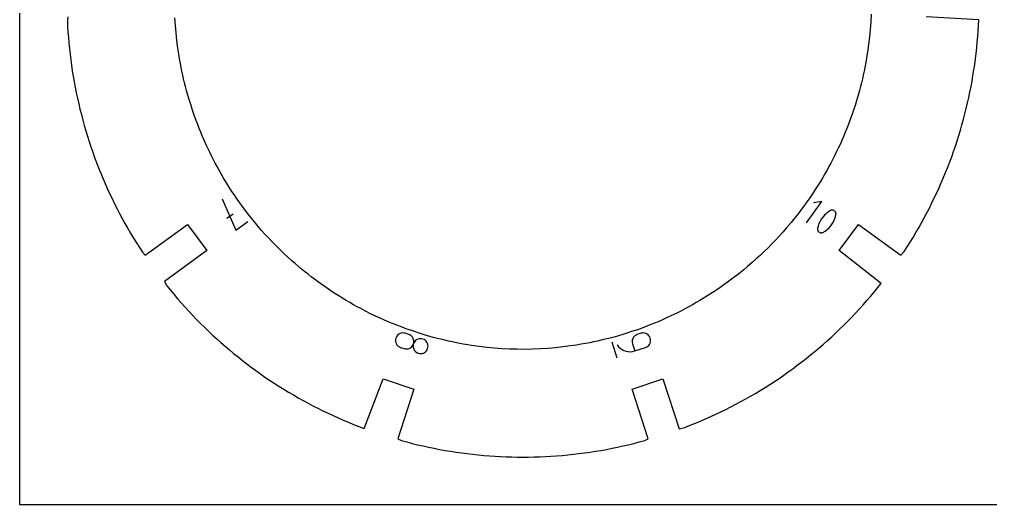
# Model space of a CAD drawing. Header units: metres. Extents: x 0 to 18, y 0 to 24.
# Drawn here: x 0 to 5.31, y 0 to 2.65 of the extents above; entities that cross this region are included whole.
import ezdxf

# ---------------------------------------------------------------- set-up
doc = ezdxf.new("R2010")
doc.units = ezdxf.units.M

msp = doc.modelspace()

# ---------------------------------------------------------------- linework, layer by layer
at = {"layer": 'annotation', "color": 1}
for p, q in [((1.107136, 1.670275), (1.182008, 1.497803)), ((4.299679, 1.538018), (4.384255, 1.654426)), ((4.384255, 1.654426), (4.339568, 1.647342)), ((4.420285, 1.598132), (4.409094, 1.589766)), ((4.432372, 1.605384), (4.420285, 1.598132)), ((4.43569, 1.606791), (4.432372, 1.605384)), ((4.432372, 1.605384), (4.432372, 1.605384)), ((4.43911, 1.60756), (4.43569, 1.606791)), ((4.442555, 1.607715), (4.43911, 1.60756)), ((4.445947, 1.60728), (4.442555, 1.607715)), ((4.44921, 1.606281), (4.445947, 1.60728)), ((4.452267, 1.604741), (4.44921, 1.606281)), ((4.45504, 1.602686), (4.452267, 1.604741)), ((4.457454, 1.600138), (4.45504, 1.602686)), ((4.45943, 1.597124), (4.457454, 1.600138)), ((4.460075, 1.595817), (4.45943, 1.597124)), ((4.45943, 1.597124), (4.45943, 1.597124)), ((4.460619, 1.594459), (4.460075, 1.595817)), ((4.461061, 1.593059), (4.460619, 1.594459)), ((4.461398, 1.591624), (4.461061, 1.593059)), ((1.133966, 1.563927), (1.166977, 1.587911)), ((1.182008, 1.497803), (1.248039, 1.545777)), ((4.374522, 1.546874), (4.368741, 1.534225)), ((4.38151, 1.558839), (4.374522, 1.546874)), ((4.389644, 1.570033), (4.38151, 1.558839)), ((4.398859, 1.580371), (4.389644, 1.570033)), ((4.409094, 1.589766), (4.398859, 1.580371)), ((4.441081, 1.53259), (4.448063, 1.544558)), ((4.448063, 1.544558), (4.453833, 1.557214)), ((4.453833, 1.557214), (4.458327, 1.570471)), ((4.458327, 1.570471), (4.461483, 1.584244)), ((4.46163, 1.590165), (4.461398, 1.591624)), ((4.461483, 1.584244), (4.461684, 1.58572)), ((4.461483, 1.584244), (4.461483, 1.584244)), ((4.461756, 1.588689), (4.46163, 1.590165)), ((4.461684, 1.58572), (4.461774, 1.587204)), ((4.461774, 1.587204), (4.461756, 1.588689)), ((4.360849, 1.505746), (4.360757, 1.504271)), ((4.360757, 1.504271), (4.360775, 1.502796)), ((4.360775, 1.502796), (4.360901, 1.501328)), ((4.36105, 1.507218), (4.360849, 1.505746)), ((4.360901, 1.501328), (4.361135, 1.499871)), ((4.364229, 1.520978), (4.36105, 1.507218)), ((4.36105, 1.507218), (4.36105, 1.507218)), ((4.361135, 1.499871), (4.361476, 1.49843)), ((4.361476, 1.49843), (4.361925, 1.49701)), ((4.361925, 1.49701), (4.362481, 1.495617)), ((4.362481, 1.495617), (4.363142, 1.494255)), ((4.363142, 1.494255), (4.363142, 1.494255)), ((4.363142, 1.494255), (4.365113, 1.491278)), ((4.368741, 1.534225), (4.364229, 1.520978)), ((4.365113, 1.491278), (4.367523, 1.488759)), ((4.367523, 1.488759), (4.370294, 1.486725)), ((4.370294, 1.486725), (4.373348, 1.485199)), ((4.386852, 1.484685), (4.390162, 1.486079)), ((4.390162, 1.486079), (4.402271, 1.493317)), ((4.390162, 1.486079), (4.390162, 1.486079)), ((4.402271, 1.493317), (4.41348, 1.501673)), ((4.41348, 1.501673), (4.423727, 1.511062)), ((4.423727, 1.511062), (4.432948, 1.521396)), ((4.432948, 1.521396), (4.441081, 1.53259)), ((4.373348, 1.485199), (4.376609, 1.484207)), ((4.376609, 1.484207), (4.379999, 1.483774)), ((4.379999, 1.483774), (4.383439, 1.483925)), ((4.383439, 1.483925), (4.386852, 1.484685)), ((2.056659, 0.908948), (2.055025, 0.901807)), ((2.059535, 0.915687), (2.056659, 0.908948)), ((2.056659, 0.908948), (2.056659, 0.908948)), ((2.063449, 0.921642), (2.059535, 0.915687)), ((2.068257, 0.926738), (2.063449, 0.921642)), ((2.073815, 0.930899), (2.068257, 0.926738)), ((2.079981, 0.934052), (2.073815, 0.930899)), ((2.08661, 0.936121), (2.079981, 0.934052)), ((2.093558, 0.93703), (2.08661, 0.936121)), ((2.100681, 0.936705), (2.093558, 0.93703)), ((2.107837, 0.93507), (2.100681, 0.936705)), ((2.107837, 0.93507), (2.107837, 0.93507)), ((2.1271, 0.928811), (2.107837, 0.93507)), ((2.13385, 0.925928), (2.1271, 0.928811)), ((2.139812, 0.922002), (2.13385, 0.925928)), ((2.144912, 0.91718), (2.139812, 0.922002)), ((2.149075, 0.911606), (2.144912, 0.91718)), ((2.152227, 0.905427), (2.149075, 0.911606)), ((2.154295, 0.898787), (2.152227, 0.905427)), ((2.176633, 0.902648), (2.170449, 0.899501)), ((2.183279, 0.904711), (2.176633, 0.902648)), ((2.190241, 0.905616), (2.183279, 0.904711)), ((2.197375, 0.905287), (2.190241, 0.905616)), ((2.204534, 0.903651), (2.197375, 0.905287)), ((2.211256, 0.900778), (2.204534, 0.903651)), ((2.204534, 0.903651), (2.204534, 0.903651)), ((3.350861, 0.905365), (3.348795, 0.898726)), ((3.354012, 0.911545), (3.350861, 0.905365)), ((3.358174, 0.91712), (3.354012, 0.911545)), ((3.363274, 0.921944), (3.358174, 0.91712)), ((3.369237, 0.925871), (3.363274, 0.921944)), ((3.375991, 0.928755), (3.369237, 0.925871)), ((3.395352, 0.935046), (3.375991, 0.928755)), ((3.375991, 0.928755), (3.375991, 0.928755)), ((3.402511, 0.936682), (3.395352, 0.935046)), ((3.409645, 0.937011), (3.402511, 0.936682)), ((3.416607, 0.936106), (3.409645, 0.937011)), ((3.423253, 0.934043), (3.416607, 0.936106)), ((3.429437, 0.930896), (3.423253, 0.934043)), ((3.435013, 0.92674), (3.429437, 0.930896)), ((3.439836, 0.921649), (3.435013, 0.92674)), ((3.443759, 0.915697), (3.439836, 0.921649)), ((3.446639, 0.90896), (3.443759, 0.915697)), ((3.448274, 0.901803), (3.446639, 0.90896)), ((3.446639, 0.90896), (3.446639, 0.90896)), ((2.055025, 0.901807), (2.054691, 0.894689)), ((2.054691, 0.894689), (2.055586, 0.88774)), ((2.055586, 0.88774), (2.057636, 0.881105)), ((2.057636, 0.881105), (2.060771, 0.874931)), ((2.060771, 0.874931), (2.064918, 0.869361)), ((2.064918, 0.869361), (2.070005, 0.864541)), ((2.070005, 0.864541), (2.075959, 0.860617)), ((2.075959, 0.860617), (2.082709, 0.857734)), ((2.082709, 0.857734), (2.101972, 0.851475)), ((2.101972, 0.851475), (2.101972, 0.851475)), ((2.101972, 0.851475), (2.109131, 0.849839)), ((2.109131, 0.849839), (2.116263, 0.84951)), ((2.116263, 0.84951), (2.123224, 0.850414)), ((2.123224, 0.850414), (2.129867, 0.852476)), ((2.129867, 0.852476), (2.136049, 0.855623)), ((2.136049, 0.855623), (2.141623, 0.859779)), ((2.141623, 0.859779), (2.146444, 0.864871)), ((2.146444, 0.864871), (2.150368, 0.870825)), ((2.150368, 0.870825), (2.153248, 0.877565)), ((2.151617, 0.870422), (2.151293, 0.863301)), ((2.151293, 0.863301), (2.152202, 0.856347)), ((2.153248, 0.877565), (2.151617, 0.870422)), ((2.152202, 0.856347), (2.15427, 0.849707)), ((2.153248, 0.877565), (2.154879, 0.884711)), ((2.156127, 0.884302), (2.153248, 0.877565)), ((2.153248, 0.877565), (2.153248, 0.877565)), ((2.153248, 0.877565), (2.153248, 0.877565)), ((2.15427, 0.849707), (2.157423, 0.843527)), ((2.155204, 0.891834), (2.154295, 0.898787)), ((2.154879, 0.884711), (2.155204, 0.891834)), ((2.160051, 0.890254), (2.156127, 0.884302)), ((2.164873, 0.895345), (2.160051, 0.890254)), ((2.170449, 0.899501), (2.164873, 0.895345)), ((2.217195, 0.896859), (2.211256, 0.900778)), ((2.222277, 0.892042), (2.217195, 0.896859)), ((2.226428, 0.886473), (2.222277, 0.892042)), ((2.229572, 0.880296), (2.226428, 0.886473)), ((2.227704, 0.845697), (2.230584, 0.852437)), ((2.231635, 0.873658), (2.229572, 0.880296)), ((2.230584, 0.852437), (2.232216, 0.859583)), ((2.230584, 0.852437), (2.230584, 0.852437)), ((2.232541, 0.866705), (2.231635, 0.873658)), ((2.232216, 0.859583), (2.232541, 0.866705)), ((3.236606, 0.888809), (3.264895, 0.801743)), ((3.266219, 0.871731), (3.266219, 0.871731)), ((3.266219, 0.871731), (3.273933, 0.862012)), ((3.273933, 0.862012), (3.282801, 0.853672)), ((3.282801, 0.853672), (3.292646, 0.84677)), ((3.348795, 0.898726), (3.347887, 0.891773)), ((3.347887, 0.891773), (3.348212, 0.884652)), ((3.348212, 0.884652), (3.349843, 0.877509)), ((3.349843, 0.877509), (3.362407, 0.838841)), ((3.362407, 0.838841), (3.42048, 0.85771)), ((3.42048, 0.85771), (3.427234, 0.860593)), ((3.42048, 0.85771), (3.42048, 0.85771)), ((3.427234, 0.860593), (3.4332, 0.864516)), ((3.4332, 0.864516), (3.438303, 0.869334)), ((3.438303, 0.869334), (3.442469, 0.874904)), ((3.442469, 0.874904), (3.445623, 0.88108)), ((3.445623, 0.88108), (3.447692, 0.887718)), ((3.447692, 0.887718), (3.4486, 0.894674)), ((3.4486, 0.894674), (3.448274, 0.901803)), ((2.157423, 0.843527), (2.161587, 0.837951)), ((2.161587, 0.837951), (2.166688, 0.833127)), ((2.166688, 0.833127), (2.172653, 0.8292)), ((2.172653, 0.8292), (2.179406, 0.826315)), ((2.179406, 0.826315), (2.179406, 0.826315)), ((2.179406, 0.826315), (2.186533, 0.824689)), ((2.186533, 0.824689), (2.193641, 0.824368)), ((2.193641, 0.824368), (2.200584, 0.825278)), ((2.200584, 0.825278), (2.207216, 0.827344)), ((2.207216, 0.827344), (2.21339, 0.830493)), ((2.21339, 0.830493), (2.218961, 0.834651)), ((2.218961, 0.834651), (2.223781, 0.839743)), ((2.223781, 0.839743), (2.227704, 0.845697)), ((3.292646, 0.84677), (3.303295, 0.841364)), ((3.303295, 0.841364), (3.314569, 0.837514)), ((3.314569, 0.837514), (3.326293, 0.835278)), ((3.326293, 0.835278), (3.338291, 0.834714)), ((3.338291, 0.834714), (3.350388, 0.835882)), ((3.350388, 0.835882), (3.362407, 0.838841))]:
    msp.add_line(p, q, dxfattribs=at)
at = {"layer": 'boundary', "color": 5}
for p, q in [((0.265189, 2.662902), (0.261787, 2.642522)), ((5.241688, 2.646747), (4.953801, 2.662902)), ((0.261787, 2.642522), (0.263314, 2.611968)), ((0.263314, 2.611968), (0.26522, 2.58145)), ((5.238361, 2.585667), (5.240214, 2.616201)), ((5.240214, 2.616201), (5.241688, 2.646747)), ((0.26522, 2.58145), (0.2675, 2.550946)), ((0.2675, 2.550946), (0.270143, 2.520483)), ((5.233541, 2.524694), (5.236139, 2.555177)), ((5.236139, 2.555177), (5.238361, 2.585667)), ((0.270143, 2.520483), (0.273163, 2.490046)), ((5.227227, 2.463858), (5.230564, 2.494259)), ((5.230564, 2.494259), (5.233541, 2.524694)), ((0.273163, 2.490046), (0.27656, 2.459649)), ((0.27656, 2.459649), (0.280335, 2.429294)), ((5.223504, 2.433496), (5.227227, 2.463858)), ((0.280335, 2.429294), (0.284477, 2.398999)), ((0.284477, 2.398999), (0.288989, 2.368741)), ((5.214952, 2.372937), (5.219421, 2.403183)), ((5.219421, 2.403183), (5.223504, 2.433496)), ((0.288989, 2.368741), (0.293873, 2.338559)), ((0.293873, 2.338559), (0.299131, 2.308427)), ((5.20492, 2.312597), (5.21012, 2.342729)), ((5.21012, 2.342729), (5.214952, 2.372937)), ((0.299131, 2.308427), (0.30475, 2.278361)), ((5.193407, 2.252519), (5.199343, 2.282522)), ((5.199343, 2.282522), (5.20492, 2.312597)), ((0.30475, 2.278361), (0.310746, 2.248369)), ((0.310746, 2.248369), (0.317104, 2.218459)), ((5.187099, 2.22259), (5.193407, 2.252519)), ((0.317104, 2.218459), (0.323832, 2.188625)), ((0.323832, 2.188625), (0.330919, 2.158863)), ((5.173377, 2.162988), (5.180422, 2.192745)), ((5.180422, 2.192745), (5.187099, 2.22259)), ((0.330919, 2.158863), (0.338384, 2.129208)), ((0.338384, 2.129208), (0.346203, 2.099636)), ((5.158203, 2.103728), (5.16597, 2.133304)), ((5.16597, 2.133304), (5.173377, 2.162988)), ((0.346203, 2.099636), (0.354388, 2.070173)), ((0.354388, 2.070173), (0.362927, 2.040803)), ((5.141576, 2.044867), (5.150066, 2.074246)), ((5.150066, 2.074246), (5.158203, 2.103728)), ((0.362927, 2.040803), (0.371836, 2.011544)), ((5.132718, 2.015584), (5.141576, 2.044867)), ((0.371836, 2.011544), (0.381089, 1.982392)), ((0.381089, 1.982392), (0.390711, 1.953363)), ((5.113944, 1.957377), (5.123515, 1.986424)), ((5.123515, 1.986424), (5.132718, 2.015584)), ((0.390711, 1.953363), (0.400676, 1.924456)), ((0.400676, 1.924456), (0.411004, 1.895658)), ((5.093739, 1.899648), (5.104019, 1.928448)), ((5.104019, 1.928448), (5.113944, 1.957377)), ((0.411004, 1.895658), (0.421692, 1.867007)), ((0.421692, 1.867007), (0.432723, 1.838479)), ((5.072125, 1.842424), (5.083107, 1.870962)), ((5.083107, 1.870962), (5.093739, 1.899648)), ((0.432723, 1.838479), (0.4441, 1.810091)), ((0.4441, 1.810091), (0.455846, 1.781823)), ((5.047458, 1.781823), (5.060797, 1.814016)), ((5.060797, 1.814016), (5.072125, 1.842424)), ((0.455846, 1.781823), (0.467916, 1.753729)), ((0.467916, 1.753729), (0.48032, 1.725791)), ((5.024718, 1.729655), (5.035386, 1.753729)), ((5.035386, 1.753729), (5.047458, 1.781823)), ((0.48032, 1.725791), (0.493081, 1.697995)), ((4.998951, 1.674175), (5.012002, 1.701836)), ((5.012002, 1.701836), (5.024718, 1.729655)), ((0.493081, 1.697995), (0.506181, 1.670361)), ((0.506181, 1.670361), (0.519624, 1.642888)), ((4.971831, 1.619358), (4.985555, 1.646683)), ((4.985555, 1.646683), (4.998951, 1.674175)), ((0.519624, 1.642888), (0.533393, 1.615583)), ((0.533393, 1.615583), (0.547509, 1.588453)), ((4.943372, 1.565213), (4.95777, 1.592195)), ((4.95777, 1.592195), (4.971831, 1.619358)), ((0.547509, 1.588453), (0.561944, 1.561487)), ((0.561944, 1.561487), (0.576708, 1.534709)), ((4.928653, 1.538402), (4.943372, 1.565213)), ((0.576708, 1.534709), (0.591814, 1.508104)), ((0.591814, 1.508104), (0.607233, 1.481697)), ((0.687876, 1.361931), (0.919238, 1.530025)), ((0.919238, 1.530025), (1.02357, 1.386424)), ((4.479734, 1.386427), (4.584066, 1.530028)), ((4.584066, 1.530028), (4.81543, 1.361932)), ((4.898218, 1.485338), (4.913594, 1.51178)), ((4.913594, 1.51178), (4.928653, 1.538402)), ((0.607233, 1.481697), (0.622979, 1.455479)), ((0.622979, 1.455479), (0.639047, 1.429456)), ((4.850152, 1.407193), (4.866494, 1.433045)), ((4.866494, 1.433045), (4.882517, 1.459101)), ((4.882517, 1.459101), (4.898218, 1.485338)), ((0.639047, 1.429456), (0.655433, 1.403623)), ((0.655433, 1.403623), (0.672132, 1.378004)), ((1.02357, 1.386424), (0.792242, 1.218355)), ((4.708267, 1.207976), (4.479734, 1.386427)), ((4.81543, 1.361932), (4.833497, 1.381536)), ((4.833497, 1.381536), (4.850152, 1.407193)), ((0.672132, 1.378004), (0.687876, 1.361931)), ((0.792242, 1.218355), (0.80582, 1.194312)), ((0.80582, 1.194312), (0.82508, 1.170549)), ((0.82508, 1.170549), (0.844627, 1.147033)), ((4.669796, 1.160417), (4.689183, 1.184074)), ((4.689183, 1.184074), (4.708267, 1.207976)), ((0.844627, 1.147033), (0.864461, 1.123753)), ((0.864461, 1.123753), (0.884582, 1.100712)), ((4.630176, 1.113826), (4.650122, 1.137008)), ((4.650122, 1.137008), (4.669796, 1.160417)), ((0.884582, 1.100712), (0.904981, 1.077925)), ((0.904981, 1.077925), (0.92566, 1.055393)), ((4.568606, 1.045791), (4.589415, 1.068217)), ((4.589415, 1.068217), (4.609934, 1.090899)), ((4.609934, 1.090899), (4.630176, 1.113826)), ((0.92566, 1.055393), (0.946611, 1.033107)), ((0.946611, 1.033107), (0.96783, 1.01109)), ((0.96783, 1.01109), (0.989329, 0.989328)), ((4.526203, 1.001715), (4.547545, 1.023626)), ((4.547545, 1.023626), (4.568606, 1.045791)), ((0.989329, 0.989328), (1.011091, 0.967829)), ((1.011091, 0.967829), (1.033108, 0.946609)), ((4.460586, 0.937587), (4.482717, 0.958687)), ((4.482717, 0.958687), (4.504591, 0.980067)), ((4.504591, 0.980067), (4.526203, 1.001715)), ((1.033108, 0.946609), (1.055394, 0.925659)), ((1.055394, 0.925659), (1.077926, 0.904979)), ((1.077926, 0.904979), (1.100715, 0.884581)), ((4.415549, 0.896192), (4.438202, 0.91675)), ((4.438202, 0.91675), (4.460586, 0.937587)), ((1.100715, 0.884581), (1.123754, 0.864459)), ((1.123754, 0.864459), (1.147036, 0.844625)), ((4.346133, 0.836205), (4.369525, 0.855919)), ((4.369525, 0.855919), (4.392664, 0.875912)), ((4.392664, 0.875912), (4.415549, 0.896192)), ((1.147036, 0.844625), (1.170552, 0.825079)), ((1.170552, 0.825079), (1.194314, 0.805818)), ((1.194314, 0.805818), (1.218314, 0.786854)), ((4.274553, 0.778814), (4.298644, 0.797653)), ((4.298644, 0.797653), (4.322508, 0.816777)), ((4.322508, 0.816777), (4.346133, 0.836205)), ((1.218314, 0.786854), (1.242538, 0.768193)), ((1.242538, 0.768193), (1.266988, 0.74982)), ((1.266988, 0.74982), (1.291663, 0.731757)), ((4.225672, 0.742043), (4.250233, 0.760274)), ((4.250233, 0.760274), (4.274553, 0.778814)), ((1.291663, 0.731757), (1.316567, 0.713982)), ((1.316567, 0.713982), (1.341675, 0.696535)), ((1.341675, 0.696535), (1.367006, 0.679383)), ((4.150704, 0.689147), (4.175913, 0.706466)), ((4.175913, 0.706466), (4.2009, 0.7241)), ((4.2009, 0.7241), (4.225672, 0.742043)), ((1.367006, 0.679383), (1.39254, 0.662543)), ((1.39254, 0.662543), (1.41828, 0.646031)), ((1.41828, 0.646031), (1.444225, 0.629815)), ((1.883286, 0.415519), (1.987049, 0.68564)), ((1.987049, 0.68564), (2.155861, 0.63079)), ((3.347446, 0.630792), (3.516258, 0.685642)), ((3.516258, 0.685642), (3.60442, 0.414309)), ((4.047825, 0.622978), (4.073847, 0.639045)), ((4.073847, 0.639045), (4.099672, 0.65543)), ((4.099672, 0.65543), (4.125299, 0.672129)), ((4.125299, 0.672129), (4.150704, 0.689147)), ((1.444225, 0.629815), (1.470358, 0.613943)), ((1.470358, 0.613943), (1.496681, 0.598374)), ((1.496681, 0.598374), (1.523208, 0.583132)), ((2.155861, 0.63079), (2.067706, 0.359477)), ((3.435599, 0.359483), (3.347446, 0.630792)), ((3.968594, 0.576706), (3.995191, 0.591813)), ((3.995191, 0.591813), (4.021599, 0.607233)), ((4.021599, 0.607233), (4.047825, 0.622978)), ((1.523208, 0.583132), (1.549906, 0.568221)), ((1.549906, 0.568221), (1.576796, 0.553646)), ((1.576796, 0.553646), (1.603856, 0.539388)), ((1.603856, 0.539388), (1.631088, 0.525477)), ((3.860409, 0.519623), (3.88772, 0.533393)), ((3.88772, 0.533393), (3.914851, 0.547509)), ((3.914851, 0.547509), (3.941818, 0.561942)), ((3.941818, 0.561942), (3.968594, 0.576706)), ((1.631088, 0.525477), (1.658486, 0.511885)), ((1.658486, 0.511885), (1.686054, 0.498638)), ((1.686054, 0.498638), (1.71378, 0.485733)), ((1.71378, 0.485733), (1.74167, 0.473168)), ((3.749553, 0.467901), (3.777496, 0.480318)), ((3.777496, 0.480318), (3.805292, 0.49308)), ((3.805292, 0.49308), (3.83294, 0.50618)), ((3.83294, 0.50618), (3.860409, 0.519623)), ((1.74167, 0.473168), (1.769708, 0.460947)), ((1.769708, 0.460947), (1.797887, 0.449068)), ((1.797887, 0.449068), (1.826221, 0.437536)), ((1.826221, 0.437536), (1.854686, 0.426355)), ((1.854686, 0.426355), (1.883286, 0.415519)), ((3.636297, 0.421689), (3.664824, 0.432721)), ((3.664824, 0.432721), (3.693203, 0.444098)), ((3.693203, 0.444098), (3.721453, 0.455836)), ((3.721453, 0.455836), (3.749553, 0.467901)), ((3.60442, 0.414309), (3.636297, 0.421689)), ((2.067706, 0.359477), (2.086918, 0.349636)), ((2.086918, 0.349636), (2.116449, 0.341664)), ((2.116449, 0.341664), (2.146066, 0.334043)), ((2.146066, 0.334043), (2.175787, 0.326792)), ((2.175787, 0.326792), (2.205584, 0.319918)), ((2.205584, 0.319918), (2.235468, 0.313397)), ((3.267828, 0.313397), (3.297719, 0.319918)), ((3.297719, 0.319918), (3.327511, 0.326792)), ((3.327511, 0.326792), (3.357228, 0.334043)), ((3.357228, 0.334043), (3.38685, 0.341664)), ((3.38685, 0.341664), (3.416371, 0.349636)), ((3.416371, 0.349636), (3.435599, 0.359483)), ((2.235468, 0.313397), (2.265423, 0.307246)), ((2.265423, 0.307246), (2.295463, 0.301454)), ((2.295463, 0.301454), (2.325567, 0.296048)), ((2.325567, 0.296048), (2.355727, 0.290996)), ((2.355727, 0.290996), (2.385953, 0.286329)), ((2.385953, 0.286329), (2.41623, 0.282029)), ((2.41623, 0.282029), (2.446563, 0.278092)), ((2.446563, 0.278092), (2.476947, 0.274532)), ((2.476947, 0.274532), (2.507363, 0.27135)), ((2.507363, 0.27135), (2.537817, 0.268545)), ((2.537817, 0.268545), (2.568297, 0.266108)), ((2.568297, 0.266108), (2.598813, 0.264042)), ((2.904476, 0.264042), (2.93499, 0.266108)), ((2.93499, 0.266108), (2.965479, 0.268545)), ((2.965479, 0.268545), (2.995937, 0.27135)), ((2.995937, 0.27135), (3.026359, 0.274532)), ((3.026359, 0.274532), (3.056725, 0.278092)), ((3.056725, 0.278092), (3.08706, 0.282029)), ((3.08706, 0.282029), (3.117342, 0.286329)), ((3.117342, 0.286329), (3.147569, 0.290996)), ((3.147569, 0.290996), (3.17774, 0.296048)), ((3.17774, 0.296048), (3.207844, 0.301454)), ((3.207844, 0.301454), (3.237871, 0.307246)), ((3.237871, 0.307246), (3.267828, 0.313397)), ((2.598813, 0.264042), (2.62936, 0.262352)), ((2.62936, 0.262352), (2.659913, 0.261039)), ((2.659913, 0.261039), (2.690485, 0.260105)), ((2.690485, 0.260105), (2.721065, 0.259547)), ((2.721065, 0.259547), (2.751651, 0.25935)), ((2.751651, 0.25935), (2.782232, 0.259547)), ((2.782232, 0.259547), (2.812811, 0.260105)), ((2.812811, 0.260105), (2.843381, 0.261039)), ((2.843381, 0.261039), (2.873945, 0.262352)), ((2.873945, 0.262352), (2.904476, 0.264042))]:
    msp.add_line(p, q, dxfattribs=at)
at = {"layer": 'frame', "color": 5}
for p, q in [((0, 24), (0, 0)), ((0, 0), (18, 0))]:
    msp.add_line(p, q, dxfattribs=at)
at = {"layer": 'hole', "color": 5}
for p, q in [((0.852523, 2.616746), (0.8499, 2.658417)), ((4.654322, 2.678233), (4.65214, 2.636563)), ((0.856078, 2.575076), (0.852523, 2.616746)), ((4.65214, 2.636563), (4.649028, 2.594893)), ((0.860564, 2.533406), (0.856078, 2.575076)), ((4.644985, 2.553222), (4.640006, 2.511552)), ((4.649028, 2.594893), (4.644985, 2.553222)), ((0.865986, 2.491736), (0.860564, 2.533406)), ((4.640006, 2.511552), (4.634098, 2.469882)), ((0.870657, 2.459974), (0.865986, 2.491736)), ((0.875005, 2.43432), (0.870657, 2.459974)), ((4.630863, 2.449479), (4.626821, 2.425632)), ((4.634098, 2.469882), (4.630863, 2.449479)), ((0.879426, 2.409479), (0.875005, 2.43432)), ((0.883681, 2.387415), (0.879426, 2.409479)), ((4.626821, 2.425632), (4.619616, 2.387403)), ((0.887899, 2.366725), (0.883681, 2.387415)), ((0.892624, 2.344871), (0.887899, 2.366725)), ((0.897139, 2.325055), (0.892624, 2.344871)), ((4.610676, 2.344871), (4.606161, 2.325055)), ((4.615401, 2.366725), (4.610676, 2.344871)), ((4.619616, 2.387403), (4.615401, 2.366725)), ((0.902383, 2.303201), (0.897139, 2.325055)), ((0.907368, 2.283385), (0.902383, 2.303201)), ((0.913131, 2.261531), (0.907368, 2.283385)), ((4.595932, 2.283385), (4.590168, 2.261531)), ((4.600918, 2.303201), (4.595932, 2.283385)), ((4.606161, 2.325055), (4.600918, 2.303201)), ((0.920178, 2.236187), (0.913131, 2.261531)), ((0.930853, 2.200044), (0.920178, 2.236187)), ((4.583138, 2.236246), (4.577559, 2.216922)), ((4.590168, 2.261531), (4.583138, 2.236246)), ((0.937699, 2.178191), (0.930853, 2.200044)), ((0.944148, 2.158374), (0.937699, 2.178191)), ((4.5656, 2.178191), (4.55915, 2.158374)), ((4.577559, 2.216922), (4.5656, 2.178191)), ((0.954894, 2.126612), (0.944148, 2.158374)), ((0.962, 2.107047), (0.954894, 2.126612)), ((4.551754, 2.13652), (4.544926, 2.117005)), ((4.55915, 2.158374), (4.551754, 2.13652)), ((0.973963, 2.075034), (0.962, 2.107047)), ((0.982518, 2.05318), (0.973963, 2.075034)), ((4.535373, 2.090857), (4.520781, 2.05318)), ((4.544926, 2.117005), (4.535373, 2.090857)), ((0.990624, 2.033129), (0.982518, 2.05318)), ((0.998585, 2.014057), (0.990624, 2.033129)), ((4.512684, 2.033153), (4.504725, 2.014084)), ((4.520781, 2.05318), (4.512684, 2.033153)), ((1.007143, 1.994148), (0.998585, 2.014057)), ((1.022441, 1.959931), (1.007143, 1.994148)), ((4.48559, 1.970524), (4.473955, 1.945395)), ((4.496165, 1.994167), (4.48559, 1.970524)), ((4.504725, 2.014084), (4.496165, 1.994167)), ((1.037894, 1.927407), (1.022441, 1.959931)), ((1.047336, 1.908169), (1.037894, 1.927407)), ((4.46535, 1.927291), (4.456033, 1.908308)), ((4.473955, 1.945395), (4.46535, 1.927291)), ((1.056465, 1.890155), (1.047336, 1.908169)), ((1.06975, 1.864627), (1.056465, 1.890155)), ((1.080093, 1.84533), (1.06975, 1.864627)), ((4.433564, 1.864655), (4.423213, 1.845342)), ((4.446821, 1.890129), (4.433564, 1.864655)), ((4.456033, 1.908308), (4.446821, 1.890129)), ((1.09065, 1.826216), (1.080093, 1.84533)), ((1.10271, 1.805081), (1.09065, 1.826216)), ((1.113817, 1.785984), (1.10271, 1.805081)), ((4.400578, 1.805062), (4.389487, 1.785993)), ((4.412662, 1.826237), (4.400578, 1.805062)), ((4.423213, 1.845342), (4.412662, 1.826237)), ((1.128137, 1.762158), (1.113817, 1.785984)), ((1.140928, 1.741672), (1.128137, 1.762158)), ((4.3768, 1.764838), (4.362371, 1.741672)), ((4.389487, 1.785993), (4.3768, 1.764838)), ((1.161228, 1.70991), (1.140928, 1.741672)), ((1.172928, 1.692502), (1.161228, 1.70991)), ((4.337089, 1.702436), (4.318603, 1.675208)), ((4.348399, 1.719818), (4.337089, 1.702436)), ((4.362371, 1.741672), (4.348399, 1.719818)), ((1.189436, 1.66824), (1.172928, 1.692502)), ((1.20469, 1.646769), (1.189436, 1.66824)), ((1.217339, 1.629197), (1.20469, 1.646769)), ((4.298626, 1.646795), (4.285965, 1.629205)), ((4.318603, 1.675208), (4.298626, 1.646795)), ((1.229938, 1.612433), (1.217339, 1.629197)), ((1.2451, 1.592397), (1.229938, 1.612433)), ((1.258907, 1.574737), (1.2451, 1.592397)), ((4.259951, 1.594712), (4.246269, 1.57708)), ((4.273386, 1.612467), (4.259951, 1.594712)), ((4.285965, 1.629205), (4.273386, 1.612467)), ((1.284208, 1.543229), (1.258907, 1.574737)), ((1.299138, 1.525494), (1.284208, 1.543229)), ((4.216622, 1.540268), (4.189634, 1.508506)), ((4.229923, 1.556721), (4.216622, 1.540268)), ((4.246269, 1.57708), (4.229923, 1.556721)), ((1.323578, 1.497073), (1.299138, 1.525494)), ((1.33981, 1.478896), (1.323578, 1.497073)), ((4.172416, 1.488825), (4.151125, 1.465317)), ((4.189634, 1.508506), (4.172416, 1.488825)), ((1.362087, 1.454607), (1.33981, 1.478896)), ((1.381028, 1.434619), (1.362087, 1.454607)), ((1.402348, 1.412794), (1.381028, 1.434619)), ((4.131744, 1.444546), (4.110864, 1.422851)), ((4.151125, 1.465317), (4.131744, 1.444546)), ((1.42284, 1.392444), (1.402348, 1.412794)), ((1.444523, 1.371577), (1.42284, 1.392444)), ((4.068689, 1.381038), (4.048714, 1.362108)), ((4.090526, 1.40237), (4.068689, 1.381038)), ((4.110864, 1.422851), (4.090526, 1.40237)), ((1.465306, 1.352183), (1.444523, 1.371577)), ((1.488799, 1.330904), (1.465306, 1.352183)), ((1.508494, 1.313673), (1.488799, 1.330904)), ((4.024413, 1.33982), (4.006248, 1.323597)), ((4.048714, 1.362108), (4.024413, 1.33982)), ((1.540256, 1.286685), (1.508494, 1.313673)), ((1.556745, 1.273355), (1.540256, 1.286685)), ((3.960097, 1.284231), (3.928571, 1.258915)), ((3.977815, 1.299147), (3.960097, 1.284231)), ((4.006248, 1.323597), (3.977815, 1.299147)), ((1.576898, 1.257173), (1.556745, 1.273355)), ((1.594711, 1.243347), (1.576898, 1.257173)), ((1.612426, 1.229942), (1.594711, 1.243347)), ((1.629192, 1.217341), (1.612426, 1.229942)), ((3.890869, 1.22994), (3.874124, 1.217355)), ((3.911034, 1.2452), (3.890869, 1.22994)), ((3.928571, 1.258915), (3.911034, 1.2452)), ((1.646763, 1.204694), (1.629192, 1.217341)), ((1.675194, 1.184703), (1.646763, 1.204694)), ((1.702403, 1.166231), (1.675194, 1.184703)), ((3.81081, 1.172936), (3.793416, 1.161245)), ((3.835087, 1.189455), (3.81081, 1.172936)), ((3.856541, 1.204698), (3.835087, 1.189455)), ((3.874124, 1.217355), (3.856541, 1.204698)), ((1.719814, 1.154902), (1.702403, 1.166231)), ((1.741667, 1.140929), (1.719814, 1.154902)), ((1.764791, 1.126527), (1.741667, 1.140929)), ((1.785979, 1.113819), (1.764791, 1.126527)), ((3.741155, 1.128144), (3.717338, 1.113829)), ((3.761654, 1.140944), (3.741155, 1.128144)), ((3.793416, 1.161245), (3.761654, 1.140944)), ((1.805079, 1.10271), (1.785979, 1.113819)), ((1.826209, 1.090653), (1.805079, 1.10271)), ((1.845324, 1.080095), (1.826209, 1.090653)), ((1.864619, 1.069753), (1.845324, 1.080095)), ((1.890155, 1.056464), (1.864619, 1.069753)), ((3.638688, 1.069757), (3.613181, 1.056483)), ((3.657991, 1.080104), (3.638688, 1.069757)), ((3.677102, 1.090659), (3.657991, 1.080104)), ((3.698253, 1.102729), (3.677102, 1.090659)), ((3.717338, 1.113829), (3.698253, 1.102729)), ((1.918256, 1.042237), (1.890155, 1.056464)), ((1.945345, 1.029367), (1.918256, 1.042237)), ((1.970537, 1.017702), (1.945345, 1.029367)), ((1.99414, 1.007145), (1.970537, 1.017702)), ((3.543395, 1.022453), (3.509174, 1.007151)), ((3.575959, 1.037925), (3.543395, 1.022453)), ((3.595109, 1.047324), (3.575959, 1.037925)), ((3.613181, 1.056483), (3.595109, 1.047324)), ((2.014048, 0.998588), (1.99414, 1.007145)), ((2.03312, 0.990627), (2.014048, 0.998588)), ((2.053175, 0.982519), (2.03312, 0.990627)), ((2.090834, 0.967932), (2.053175, 0.982519)), ((2.116943, 0.958394), (2.090834, 0.967932)), ((2.136516, 0.951545), (2.116943, 0.958394)), ((3.39627, 0.962006), (3.376714, 0.954903)), ((3.428293, 0.973973), (3.39627, 0.962006)), ((3.450146, 0.982528), (3.428293, 0.973973)), ((3.470191, 0.990632), (3.450146, 0.982528)), ((3.489262, 0.998592), (3.470191, 0.990632)), ((3.509174, 1.007151), (3.489262, 0.998592)), ((2.15837, 0.944149), (2.136516, 0.951545)), ((2.178186, 0.937699), (2.15837, 0.944149)), ((2.216896, 0.925747), (2.178186, 0.937699)), ((2.236171, 0.920182), (2.216896, 0.925747)), ((2.261526, 0.913131), (2.236171, 0.920182)), ((2.28338, 0.907368), (2.261526, 0.913131)), ((2.303197, 0.902383), (2.28338, 0.907368)), ((2.32505, 0.897139), (2.303197, 0.902383)), ((3.200125, 0.902388), (3.178271, 0.897144)), ((3.219942, 0.907374), (3.200125, 0.902388)), ((3.241795, 0.913138), (3.219942, 0.907374)), ((3.267133, 0.920183), (3.241795, 0.913138)), ((3.303282, 0.93086), (3.267133, 0.920183)), ((3.325136, 0.937706), (3.303282, 0.93086)), ((3.344952, 0.944157), (3.325136, 0.937706)), ((3.376714, 0.954903), (3.344952, 0.944157)), ((2.344867, 0.892624), (2.32505, 0.897139)), ((2.366721, 0.887898), (2.344867, 0.892624)), ((2.387414, 0.88368), (2.366721, 0.887898)), ((2.42546, 0.876505), (2.387414, 0.88368)), ((2.449431, 0.872442), (2.42546, 0.876505)), ((2.469878, 0.869199), (2.449431, 0.872442)), ((2.511548, 0.863292), (2.469878, 0.869199)), ((2.553218, 0.858313), (2.511548, 0.863292)), ((2.594888, 0.854272), (2.553218, 0.858313)), ((2.636558, 0.85116), (2.594888, 0.854272)), ((2.678229, 0.848978), (2.636558, 0.85116)), ((2.84491, 0.849899), (2.803239, 0.848204)), ((2.88658, 0.852523), (2.84491, 0.849899)), ((2.92825, 0.856079), (2.88658, 0.852523)), ((2.96992, 0.860565), (2.92825, 0.856079)), ((3.01159, 0.865988), (2.96992, 0.860565)), ((3.043352, 0.870659), (3.01159, 0.865988)), ((3.069012, 0.875009), (3.043352, 0.870659)), ((3.093848, 0.87943), (3.069012, 0.875009)), ((3.11591, 0.883684), (3.093848, 0.87943)), ((3.136601, 0.887903), (3.11591, 0.883684)), ((3.158455, 0.892629), (3.136601, 0.887903)), ((3.178271, 0.897144), (3.158455, 0.892629)), ((2.719899, 0.847709), (2.678229, 0.848978)), ((2.761569, 0.847388), (2.719899, 0.847709)), ((2.803239, 0.848204), (2.761569, 0.847388))]:
    msp.add_line(p, q, dxfattribs=at)

doc.saveas('drawing.dxf')
